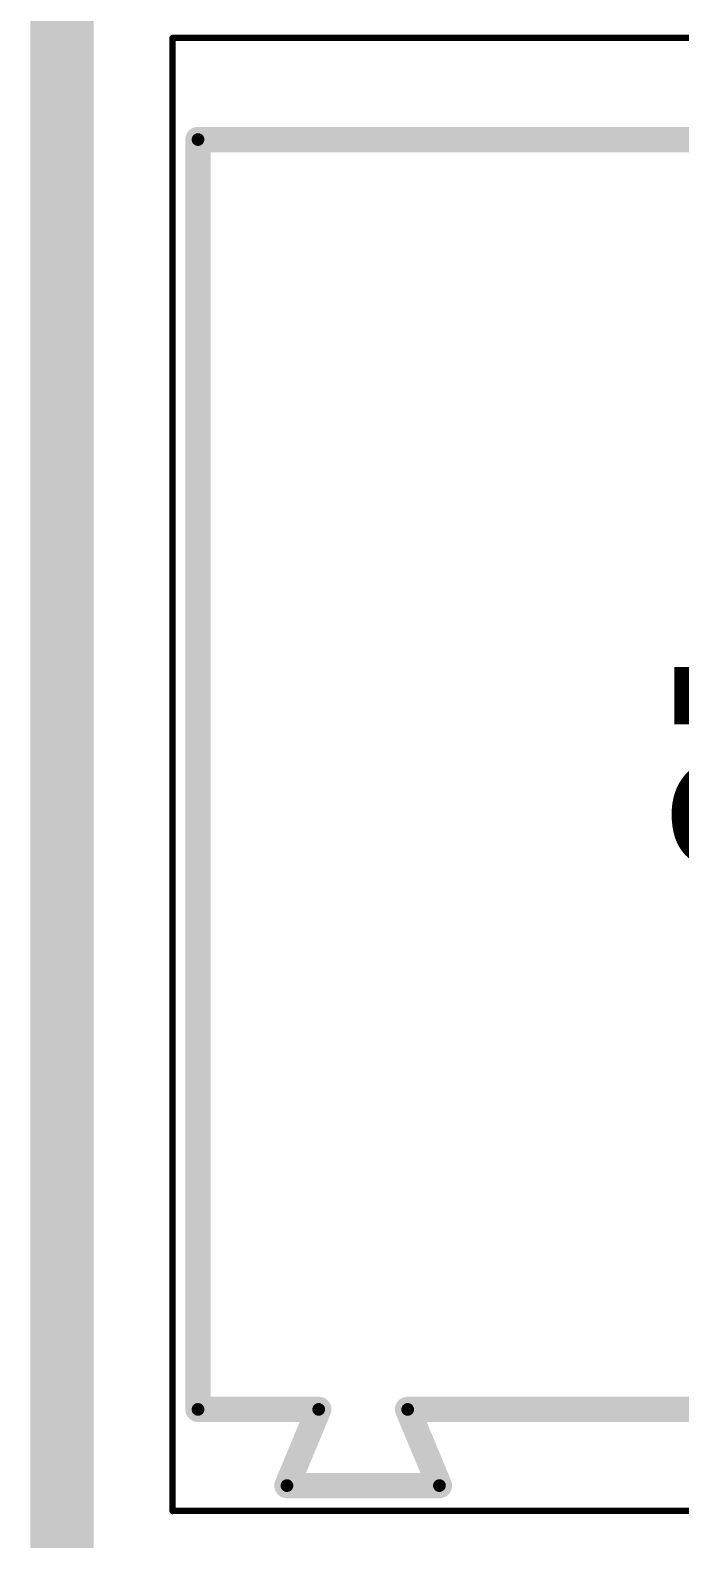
# Model space of a CAD drawing. Header units: millimetres. Extents: x 54 to 247, y 53 to 195.
# Drawn here: x 61.09 to 66.2, y 101.23 to 113.11 of the extents above; entities that cross this region are included whole.
import ezdxf

# ---------------------------------------------------------------- set-up
doc = ezdxf.new("R2010")
doc.units = ezdxf.units.MM
for name, color, linetype in [('BottomOverlay', 54, 'Continuous'), ('BottomSolder', 6, 'Continuous'), ('Mechanical1', 6, 'Continuous'), ('Mechanical10', 56, 'Continuous'), ('Mechanical14', 56, 'Continuous'), ('Mechanical2', 216, 'Continuous'), ('Mechanical3', 76, 'Continuous'), ('Mechanical5', 56, 'Continuous'), ('Mechanical7', 56, 'Continuous'), ('MultiLayer', 9, 'Continuous'), ('PadHoleLayer', 156, 'Continuous'), ('TopSolder', 216, 'Continuous')]:
    doc.layers.add(name, color=color, linetype=linetype)

# ---------------------------------------------------------------- blocks, each defined once
blk = doc.blocks.new('691101710002_B_283')
at = {"layer": 'BottomSolder'}
h = blk.add_hatch(color=6, dxfattribs=at)
edge = h.paths.add_edge_path()
edge.add_arc((-2.988, 0.988), 0.589, 90, 180)
edge.add_line((-3.577, 0.988), (-3.577, 0.013))
edge.add_arc((-2.988, 0.013), 0.589, 180, 270)
edge.add_line((-2.988, -0.577), (-2.013, -0.577))
edge.add_arc((-2.013, 0.013), 0.589, 270, 360)
edge.add_line((-1.424, 0.013), (-1.424, 0.988))
edge.add_arc((-2.013, 0.988), 0.589, 0, 90)
edge.add_line((-2.013, 1.577), (-2.988, 1.577))
h = blk.add_hatch(color=6, dxfattribs=at)
edge = h.paths.add_edge_path()
edge.add_arc((2.5, 0.5), 1.077, 0, 360)
at = {"layer": 'MultiLayer'}
h = blk.add_hatch(color=9, dxfattribs=at)
edge = h.paths.add_edge_path()
edge.add_arc((-2.988, 0.988), 0.487, 90, 180)
edge.add_line((-3.475, 0.988), (-3.475, 0.013))
edge.add_arc((-2.988, 0.013), 0.487, 180, 270)
edge.add_line((-2.988, -0.475), (-2.013, -0.475))
edge.add_arc((-2.013, 0.013), 0.487, 270, 360)
edge.add_line((-1.525, 0.013), (-1.525, 0.988))
edge.add_arc((-2.013, 0.988), 0.487, 0, 90)
edge.add_line((-2.013, 1.475), (-2.988, 1.475))
h = blk.add_hatch(color=9, dxfattribs=at)
edge = h.paths.add_edge_path()
edge.add_arc((2.5, 0.5), 0.975, 0, 360)
at = {"layer": 'PadHoleLayer'}
h = blk.add_hatch(color=156, dxfattribs=at)
edge = h.paths.add_edge_path()
edge.add_arc((-2.5, 0.5), 0.65, 0, 360)
h = blk.add_hatch(color=156, dxfattribs=at)
edge = h.paths.add_edge_path()
edge.add_arc((2.5, 0.5), 0.65, 0, 360)
at = {"layer": 'TopSolder'}
h = blk.add_hatch(color=216, dxfattribs=at)
edge = h.paths.add_edge_path()
edge.add_arc((-2.988, 0.988), 0.589, 90, 180)
edge.add_line((-3.577, 0.988), (-3.577, 0.013))
edge.add_arc((-2.988, 0.013), 0.589, 180, 270)
edge.add_line((-2.988, -0.577), (-2.013, -0.577))
edge.add_arc((-2.013, 0.013), 0.589, 270, 360)
edge.add_line((-1.424, 0.013), (-1.424, 0.988))
edge.add_arc((-2.013, 0.988), 0.589, 0, 90)
edge.add_line((-2.013, 1.577), (-2.988, 1.577))
h = blk.add_hatch(color=216, dxfattribs=at)
edge = h.paths.add_edge_path()
edge.add_arc((2.5, 0.5), 1.077, 0, 360)
at = {"layer": 'BottomOverlay', "const_width": 0.2}
for points in [[(-5, 2.35), (-5, 4.5)], [(5, 4.5), (-5, 4.5)], [(5, -2.85), (5, 4.5)], [(-5, 2.35), (-5.6, 2.6)], [(-5.6, 1.4), (-5.6, 2.6)], [(-5.6, 1.4), (-5, 1.65)], [(-5, -4.5), (-5, 1.65)], [(5, -2.85), (5.6, -2.6)], [(5.6, -3.8), (5.6, -2.6)], [(5.6, -3.8), (5, -3.55)], [(5, -4.5), (5, -3.55)], [(5, -4.5), (-5, -4.5)]]:
    blk.add_lwpolyline(points, dxfattribs=at)
at = {"layer": 'BottomOverlay', "const_width": 0.1}
for points in [[(-5.05, 4.5, 1), (-4.95, 4.5, 1)], [(-5.05, 4.5, 1), (-4.95, 4.5, 1)], [(4.95, 4.5, 1), (5.05, 4.5, 1)], [(4.95, 4.5, 1), (5.05, 4.5, 1)], [(-5.65, 2.6, 1), (-5.55, 2.6, 1)], [(-5.65, 2.6, 1), (-5.55, 2.6, 1)], [(-5.05, 2.35, 1), (-4.95, 2.35, 1)], [(-5.05, 2.35, 1), (-4.95, 2.35, 1)], [(-5.05, 1.65, 1), (-4.95, 1.65, 1)], [(-5.05, 1.65, 1), (-4.95, 1.65, 1)], [(-5.65, 1.4, 1), (-5.55, 1.4, 1)], [(-5.65, 1.4, 1), (-5.55, 1.4, 1)], [(5.55, -2.6, 1), (5.65, -2.6, 1)], [(5.55, -2.6, 1), (5.65, -2.6, 1)], [(4.95, -2.85, 1), (5.05, -2.85, 1)], [(4.95, -2.85, 1), (5.05, -2.85, 1)], [(4.95, -3.55, 1), (5.05, -3.55, 1)], [(4.95, -3.55, 1), (5.05, -3.55, 1)], [(5.55, -3.8, 1), (5.65, -3.8, 1)], [(5.55, -3.8, 1), (5.65, -3.8, 1)], [(-5.05, -4.5, 1), (-4.95, -4.5, 1)], [(-5.05, -4.5, 1), (-4.95, -4.5, 1)], [(4.95, -4.5, 1), (5.05, -4.5, 1)], [(4.95, -4.5, 1), (5.05, -4.5, 1)]]:
    blk.add_lwpolyline(points, format="xyb", close=True, dxfattribs=at)
at = {"layer": 'Mechanical3', "const_width": 0.05}
for points in [[(-5.8, -4.7), (-5.8, 4.7)], [(5.8, 4.7), (-5.8, 4.7)], [(5.8, -4.7), (5.8, 4.7)], [(0, -0.5), (0, 0.5)], [(0.5, 0), (-0.5, 0)], [(5.8, -4.7), (-5.8, -4.7)]]:
    blk.add_lwpolyline(points, dxfattribs=at)
at = {"layer": 'Mechanical3', "const_width": 0.025}
for points in [[(-5.813, 4.7, 1), (-5.788, 4.7, 1)], [(-5.813, 4.7, 1), (-5.788, 4.7, 1)], [(5.788, 4.7, 1), (5.813, 4.7, 1)], [(5.788, 4.7, 1), (5.813, 4.7, 1)], [(-0.013, 0.5, 1), (0.012, 0.5, 1)], [(-0.512, 0, 1), (-0.487, 0, 1)], [(0.488, 0, 1), (0.513, 0, 1)], [(-0.013, -0.5, 1), (0.012, -0.5, 1)], [(-5.813, -4.7, 1), (-5.788, -4.7, 1)], [(-5.813, -4.7, 1), (-5.788, -4.7, 1)], [(5.788, -4.7, 1), (5.813, -4.7, 1)], [(5.788, -4.7, 1), (5.813, -4.7, 1)]]:
    blk.add_lwpolyline(points, format="xyb", close=True, dxfattribs=at)
at = {"layer": 'Mechanical5', "const_width": 0.1}
for points in [[(-5, 2.35), (-5, 4.5)], [(5, 4.5), (-5, 4.5)], [(5, -2.85), (5, 4.5)], [(-5, 2.35), (-5.6, 2.6)], [(-5.6, 1.4), (-5.6, 2.6)], [(-5.6, 1.4), (-5, 1.65)], [(-5, -4.5), (-5, 1.65)], [(5, -2.85), (5.6, -2.6)], [(5.6, -3.8), (5.6, -2.6)], [(5.6, -3.8), (5, -3.55)], [(5, -4.5), (5, -3.55)], [(5, -4.5), (-5, -4.5)]]:
    blk.add_lwpolyline(points, dxfattribs=at)
at = {"layer": 'Mechanical5', "const_width": 0.05}
for points in [[(-5.025, 4.5, 1), (-4.975, 4.5, 1)], [(-5.025, 4.5, 1), (-4.975, 4.5, 1)], [(4.975, 4.5, 1), (5.025, 4.5, 1)], [(4.975, 4.5, 1), (5.025, 4.5, 1)], [(-5.625, 2.6, 1), (-5.575, 2.6, 1)], [(-5.625, 2.6, 1), (-5.575, 2.6, 1)], [(-5.025, 2.35, 1), (-4.975, 2.35, 1)], [(-5.025, 2.35, 1), (-4.975, 2.35, 1)], [(-5.025, 1.65, 1), (-4.975, 1.65, 1)], [(-5.025, 1.65, 1), (-4.975, 1.65, 1)], [(-5.625, 1.4, 1), (-5.575, 1.4, 1)], [(-5.625, 1.4, 1), (-5.575, 1.4, 1)], [(5.575, -2.6, 1), (5.625, -2.6, 1)], [(5.575, -2.6, 1), (5.625, -2.6, 1)], [(4.975, -2.85, 1), (5.025, -2.85, 1)], [(4.975, -2.85, 1), (5.025, -2.85, 1)], [(4.975, -3.55, 1), (5.025, -3.55, 1)], [(4.975, -3.55, 1), (5.025, -3.55, 1)], [(5.575, -3.8, 1), (5.625, -3.8, 1)], [(5.575, -3.8, 1), (5.625, -3.8, 1)], [(-5.025, -4.5, 1), (-4.975, -4.5, 1)], [(-5.025, -4.5, 1), (-4.975, -4.5, 1)], [(4.975, -4.5, 1), (5.025, -4.5, 1)], [(4.975, -4.5, 1), (5.025, -4.5, 1)]]:
    blk.add_lwpolyline(points, format="xyb", close=True, dxfattribs=at)
at = {"layer": 'Mechanical7', "const_width": 0.1}
for points in [[(5, 4.5), (-5, 4.5)], [(-5, 2.35), (-5, 4.5)], [(5, -2.85), (5, 4.5)], [(-5.6, 1.4), (-5.6, 2.6)], [(-5, 2.35), (-5.6, 2.6)], [(-5.6, 1.4), (-5, 1.65)], [(-5, -4.5), (-5, 1.65)], [(5, -2.85), (5.6, -2.6)], [(5.6, -3.8), (5.6, -2.6)], [(5, -4.5), (5, -3.55)], [(5.6, -3.8), (5, -3.55)], [(5, -4.5), (-5, -4.5)]]:
    blk.add_lwpolyline(points, dxfattribs=at)
at = {"layer": 'Mechanical7', "const_width": 0.05}
for points in [[(-5.025, 4.5, 1), (-4.975, 4.5, 1)], [(-5.025, 4.5, 1), (-4.975, 4.5, 1)], [(4.975, 4.5, 1), (5.025, 4.5, 1)], [(4.975, 4.5, 1), (5.025, 4.5, 1)], [(-5.625, 2.6, 1), (-5.575, 2.6, 1)], [(-5.625, 2.6, 1), (-5.575, 2.6, 1)], [(-5.025, 2.35, 1), (-4.975, 2.35, 1)], [(-5.025, 2.35, 1), (-4.975, 2.35, 1)], [(-5.025, 1.65, 1), (-4.975, 1.65, 1)], [(-5.025, 1.65, 1), (-4.975, 1.65, 1)], [(-5.625, 1.4, 1), (-5.575, 1.4, 1)], [(-5.625, 1.4, 1), (-5.575, 1.4, 1)], [(5.575, -2.6, 1), (5.625, -2.6, 1)], [(5.575, -2.6, 1), (5.625, -2.6, 1)], [(4.975, -2.85, 1), (5.025, -2.85, 1)], [(4.975, -2.85, 1), (5.025, -2.85, 1)], [(4.975, -3.55, 1), (5.025, -3.55, 1)], [(4.975, -3.55, 1), (5.025, -3.55, 1)], [(5.575, -3.8, 1), (5.625, -3.8, 1)], [(5.575, -3.8, 1), (5.625, -3.8, 1)], [(-5.025, -4.5, 1), (-4.975, -4.5, 1)], [(-5.025, -4.5, 1), (-4.975, -4.5, 1)], [(4.975, -4.5, 1), (5.025, -4.5, 1)], [(4.975, -4.5, 1), (5.025, -4.5, 1)]]:
    blk.add_lwpolyline(points, format="xyb", close=True, dxfattribs=at)
at = {"layer": 'Mechanical7', "text_generation_flag": 2}
blk.add_text('J2', height=1.5, rotation=-180, dxfattribs=at).set_placement((-1.25, 0.75))

msp = doc.modelspace()

# ---------------------------------------------------------------- hatches: boundary and pattern name
at = {"layer": 'Mechanical14'}
h = msp.add_hatch(color=56, dxfattribs=at)
edge = h.paths.add_edge_path()
edge.add_arc((62.412, 112.249), 0.05, 0, 360)
h = msp.add_hatch(color=56, dxfattribs=at)
edge = h.paths.add_edge_path()
edge.add_arc((62.412, 112.249), 0.05, 0, 360)
h = msp.add_hatch(color=56, dxfattribs=at)
edge = h.paths.add_edge_path()
edge.add_arc((62.412, 102.249), 0.05, 0, 360)
h = msp.add_hatch(color=56, dxfattribs=at)
edge = h.paths.add_edge_path()
edge.add_arc((62.412, 102.249), 0.05, 0, 360)
h = msp.add_hatch(color=56, dxfattribs=at)
edge = h.paths.add_edge_path()
edge.add_arc((63.362, 102.249), 0.05, 0, 360)
h = msp.add_hatch(color=56, dxfattribs=at)
edge = h.paths.add_edge_path()
edge.add_arc((63.362, 102.249), 0.05, 0, 360)
h = msp.add_hatch(color=56, dxfattribs=at)
edge = h.paths.add_edge_path()
edge.add_arc((64.062, 102.249), 0.05, 0, 360)
h = msp.add_hatch(color=56, dxfattribs=at)
edge = h.paths.add_edge_path()
edge.add_arc((64.062, 102.249), 0.05, 0, 360)
h = msp.add_hatch(color=56, dxfattribs=at)
edge = h.paths.add_edge_path()
edge.add_arc((63.112, 101.649), 0.05, 0, 360)
h = msp.add_hatch(color=56, dxfattribs=at)
edge = h.paths.add_edge_path()
edge.add_arc((63.112, 101.649), 0.05, 0, 360)
h = msp.add_hatch(color=56, dxfattribs=at)
edge = h.paths.add_edge_path()
edge.add_arc((64.312, 101.649), 0.05, 0, 360)
h = msp.add_hatch(color=56, dxfattribs=at)
edge = h.paths.add_edge_path()
edge.add_arc((64.312, 101.649), 0.05, 0, 360)
at = {"layer": 'Mechanical7'}
h = msp.add_hatch(color=56, dxfattribs=at)
edge = h.paths.add_edge_path()
edge.add_arc((62.212, 113.049), 0.0125, 0, 360)
h = msp.add_hatch(color=56, dxfattribs=at)
edge = h.paths.add_edge_path()
edge.add_arc((62.212, 113.049), 0.0125, 0, 360)
h = msp.add_hatch(color=56, dxfattribs=at)
edge = h.paths.add_edge_path()
edge.add_arc((62.212, 101.449), 0.0125, 0, 360)
h = msp.add_hatch(color=56, dxfattribs=at)
edge = h.paths.add_edge_path()
edge.add_arc((62.212, 101.449), 0.0125, 0, 360)
at = {"layer": 'PadHoleLayer'}
h = msp.add_hatch(color=156, dxfattribs=at)
edge = h.paths.add_edge_path()
edge.add_arc((62.212, 113.049), 0.0125, 0, 360)
h = msp.add_hatch(color=156, dxfattribs=at)
edge = h.paths.add_edge_path()
edge.add_arc((62.212, 113.049), 0.0125, 0, 360)
h = msp.add_hatch(color=156, dxfattribs=at)
edge = h.paths.add_edge_path()
edge.add_arc((62.412, 112.249), 0.05, 0, 360)
h = msp.add_hatch(color=156, dxfattribs=at)
edge = h.paths.add_edge_path()
edge.add_arc((62.412, 112.249), 0.05, 0, 360)
h = msp.add_hatch(color=156, dxfattribs=at)
edge = h.paths.add_edge_path()
edge.add_arc((62.412, 102.249), 0.05, 0, 360)
h = msp.add_hatch(color=156, dxfattribs=at)
edge = h.paths.add_edge_path()
edge.add_arc((62.412, 102.249), 0.05, 0, 360)
h = msp.add_hatch(color=156, dxfattribs=at)
edge = h.paths.add_edge_path()
edge.add_arc((63.362, 102.249), 0.05, 0, 360)
h = msp.add_hatch(color=156, dxfattribs=at)
edge = h.paths.add_edge_path()
edge.add_arc((63.362, 102.249), 0.05, 0, 360)
h = msp.add_hatch(color=156, dxfattribs=at)
edge = h.paths.add_edge_path()
edge.add_arc((64.062, 102.249), 0.05, 0, 360)
h = msp.add_hatch(color=156, dxfattribs=at)
edge = h.paths.add_edge_path()
edge.add_arc((64.062, 102.249), 0.05, 0, 360)
h = msp.add_hatch(color=156, dxfattribs=at)
edge = h.paths.add_edge_path()
edge.add_arc((63.112, 101.649), 0.05, 0, 360)
h = msp.add_hatch(color=156, dxfattribs=at)
edge = h.paths.add_edge_path()
edge.add_arc((63.112, 101.649), 0.05, 0, 360)
h = msp.add_hatch(color=156, dxfattribs=at)
edge = h.paths.add_edge_path()
edge.add_arc((64.312, 101.649), 0.05, 0, 360)
h = msp.add_hatch(color=156, dxfattribs=at)
edge = h.paths.add_edge_path()
edge.add_arc((64.312, 101.649), 0.05, 0, 360)
h = msp.add_hatch(color=156, dxfattribs=at)
edge = h.paths.add_edge_path()
edge.add_arc((62.212, 101.449), 0.0125, 0, 360)
h = msp.add_hatch(color=156, dxfattribs=at)
edge = h.paths.add_edge_path()
edge.add_arc((62.212, 101.449), 0.0125, 0, 360)

# ---------------------------------------------------------------- linework, layer by layer
at = {"layer": 'Mechanical1', "const_width": 0.5}
msp.add_lwpolyline([(61.341, 53.061), (61.341, 177.775)], dxfattribs=at)
at = {"layer": 'Mechanical10', "const_width": 0.1}
for points in [[(62.412, 112.249), (68.561, 112.249)], [(62.412, 102.249), (62.412, 112.249)], [(62.412, 102.249), (63.362, 102.249)], [(63.112, 101.649), (63.362, 102.249)], [(64.062, 102.249), (64.312, 101.649)], [(64.062, 102.249), (71.412, 102.249)], [(63.112, 101.649), (64.312, 101.649)]]:
    msp.add_lwpolyline(points, dxfattribs=at)
at = {"layer": 'Mechanical10'}
for points, const_width in [([(62.387, 112.249, 1), (62.437, 112.249, 1)], 0.05), ([(62.387, 112.249, 1), (62.437, 112.249, 1)], 0.05), ([(62.399, 112.274, 1), (62.424, 112.274, 1)], 0.025), ([(62.399, 112.274, 1), (62.424, 112.274, 1)], 0.025), ([(62.399, 112.274, 1), (62.424, 112.274, 1)], 0.025), ([(62.399, 112.274, 1), (62.424, 112.274, 1)], 0.025), ([(62.399, 112.224, 1), (62.424, 112.224, 1)], 0.025), ([(62.399, 112.224, 1), (62.424, 112.224, 1)], 0.025), ([(62.399, 112.224, 1), (62.424, 112.224, 1)], 0.025), ([(62.399, 112.224, 1), (62.424, 112.224, 1)], 0.025), ([(62.387, 102.249, 1), (62.437, 102.249, 1)], 0.05), ([(62.387, 102.249, 1), (62.437, 102.249, 1)], 0.05), ([(62.399, 102.274, 1), (62.424, 102.274, 1)], 0.025), ([(62.399, 102.274, 1), (62.424, 102.274, 1)], 0.025), ([(62.399, 102.274, 1), (62.424, 102.274, 1)], 0.025), ([(62.399, 102.274, 1), (62.424, 102.274, 1)], 0.025), ([(63.337, 102.249, 1), (63.387, 102.249, 1)], 0.05), ([(63.337, 102.249, 1), (63.387, 102.249, 1)], 0.05), ([(63.349, 102.274, 1), (63.374, 102.274, 1)], 0.025), ([(63.349, 102.274, 1), (63.374, 102.274, 1)], 0.025), ([(63.349, 102.274, 1), (63.374, 102.274, 1)], 0.025), ([(63.349, 102.274, 1), (63.374, 102.274, 1)], 0.025), ([(64.037, 102.249, 1), (64.087, 102.249, 1)], 0.05), ([(64.037, 102.249, 1), (64.087, 102.249, 1)], 0.05), ([(64.05, 102.274, 1), (64.075, 102.274, 1)], 0.025), ([(64.05, 102.274, 1), (64.075, 102.274, 1)], 0.025), ([(64.049, 102.274, 1), (64.074, 102.274, 1)], 0.025), ([(64.049, 102.274, 1), (64.074, 102.274, 1)], 0.025), ([(62.399, 102.224, 1), (62.424, 102.224, 1)], 0.025), ([(62.399, 102.224, 1), (62.424, 102.224, 1)], 0.025), ([(62.399, 102.224, 1), (62.424, 102.224, 1)], 0.025), ([(62.399, 102.224, 1), (62.424, 102.224, 1)], 0.025), ([(63.349, 102.224, 1), (63.374, 102.224, 1)], 0.025), ([(63.349, 102.224, 1), (63.374, 102.224, 1)], 0.025), ([(63.349, 102.224, 1), (63.374, 102.224, 1)], 0.025), ([(63.349, 102.224, 1), (63.374, 102.224, 1)], 0.025), ([(64.05, 102.224, 1), (64.075, 102.224, 1)], 0.025), ([(64.05, 102.224, 1), (64.075, 102.224, 1)], 0.025), ([(64.049, 102.224, 1), (64.074, 102.224, 1)], 0.025), ([(64.049, 102.224, 1), (64.074, 102.224, 1)], 0.025), ([(63.087, 101.649, 1), (63.137, 101.649, 1)], 0.05), ([(63.087, 101.649, 1), (63.137, 101.649, 1)], 0.05), ([(63.099, 101.674, 1), (63.124, 101.674, 1)], 0.025), ([(63.099, 101.674, 1), (63.124, 101.674, 1)], 0.025), ([(63.099, 101.674, 1), (63.124, 101.674, 1)], 0.025), ([(63.099, 101.674, 1), (63.124, 101.674, 1)], 0.025), ([(64.287, 101.649, 1), (64.337, 101.649, 1)], 0.05), ([(64.287, 101.649, 1), (64.337, 101.649, 1)], 0.05), ([(64.299, 101.674, 1), (64.324, 101.674, 1)], 0.025), ([(64.299, 101.674, 1), (64.324, 101.674, 1)], 0.025), ([(64.299, 101.674, 1), (64.324, 101.674, 1)], 0.025), ([(64.299, 101.674, 1), (64.324, 101.674, 1)], 0.025), ([(63.099, 101.624, 1), (63.124, 101.624, 1)], 0.025), ([(63.099, 101.624, 1), (63.124, 101.624, 1)], 0.025), ([(63.099, 101.624, 1), (63.124, 101.624, 1)], 0.025), ([(63.099, 101.624, 1), (63.124, 101.624, 1)], 0.025), ([(64.299, 101.624, 1), (64.324, 101.624, 1)], 0.025), ([(64.299, 101.624, 1), (64.324, 101.624, 1)], 0.025), ([(64.299, 101.624, 1), (64.324, 101.624, 1)], 0.025), ([(64.299, 101.624, 1), (64.324, 101.624, 1)], 0.025)]:
    msp.add_lwpolyline(points, format="xyb", close=True, dxfattribs=dict(at, const_width=const_width))
at = {"layer": 'Mechanical10', "const_width": 0.05}
for points in [[(62.412, 112.224, -1), (62.412, 112.274)], [(62.412, 112.224, -1), (62.412, 112.274)], [(62.412, 112.274, -1), (62.412, 112.224)], [(62.412, 112.274, -1), (62.412, 112.224)], [(62.412, 102.224, -1), (62.412, 102.274)], [(62.412, 102.224, -1), (62.412, 102.274)], [(62.412, 102.274, -1), (62.412, 102.224)], [(62.412, 102.274, -1), (62.412, 102.224)], [(63.362, 102.224, -1), (63.362, 102.274)], [(63.362, 102.224, -1), (63.362, 102.274)], [(63.362, 102.274, -1), (63.362, 102.224)], [(63.362, 102.274, -1), (63.362, 102.224)], [(64.062, 102.224, -1), (64.062, 102.274)], [(64.062, 102.224, -1), (64.062, 102.274)], [(64.062, 102.274, -1), (64.062, 102.224)], [(64.062, 102.274, -1), (64.062, 102.224)], [(63.112, 101.624, -1), (63.112, 101.674)], [(63.112, 101.624, -1), (63.112, 101.674)], [(63.112, 101.674, -1), (63.112, 101.624)], [(63.112, 101.674, -1), (63.112, 101.624)], [(64.312, 101.624, -1), (64.312, 101.674)], [(64.312, 101.624, -1), (64.312, 101.674)], [(64.312, 101.674, -1), (64.312, 101.624)], [(64.312, 101.674, -1), (64.312, 101.624)]]:
    msp.add_lwpolyline(points, format="xyb", dxfattribs=at)
at = {"layer": 'Mechanical14', "const_width": 0.2}
for points in [[(62.412, 112.249), (68.561, 112.249)], [(62.412, 102.249), (62.412, 112.249)], [(62.412, 102.249), (63.362, 102.249)], [(63.112, 101.649), (63.362, 102.249)], [(64.062, 102.249), (64.312, 101.649)], [(64.062, 102.249), (71.412, 102.249)], [(63.112, 101.649), (64.312, 101.649)]]:
    msp.add_lwpolyline(points, dxfattribs=at)
at = {"layer": 'Mechanical14', "const_width": 0.1}
for points in [[(62.362, 112.249, 1), (62.462, 112.249, 1)], [(62.362, 112.249, 1), (62.462, 112.249, 1)], [(62.362, 102.249, 1), (62.462, 102.249, 1)], [(62.362, 102.249, 1), (62.462, 102.249, 1)], [(63.312, 102.249, 1), (63.412, 102.249, 1)], [(63.312, 102.249, 1), (63.412, 102.249, 1)], [(64.012, 102.249, 1), (64.112, 102.249, 1)], [(64.012, 102.249, 1), (64.112, 102.249, 1)], [(63.062, 101.649, 1), (63.162, 101.649, 1)], [(63.062, 101.649, 1), (63.162, 101.649, 1)], [(64.262, 101.649, 1), (64.362, 101.649, 1)], [(64.262, 101.649, 1), (64.362, 101.649, 1)]]:
    msp.add_lwpolyline(points, format="xyb", close=True, dxfattribs=at)
at = {"layer": 'Mechanical2', "const_width": 0.1}
for points in [[(62.412, 102.249), (62.412, 112.249)], [(62.412, 112.249), (68.561, 112.249)], [(62.412, 102.249), (63.362, 102.249)], [(63.112, 101.649), (63.362, 102.249)], [(64.062, 102.249), (71.412, 102.249)], [(64.062, 102.249), (64.312, 101.649)], [(63.112, 101.649), (64.312, 101.649)]]:
    msp.add_lwpolyline(points, dxfattribs=at)
at = {"layer": 'Mechanical2'}
for points, const_width in [([(62.387, 112.249, 1), (62.437, 112.249, 1)], 0.05), ([(62.387, 112.249, 1), (62.437, 112.249, 1)], 0.05), ([(62.399, 112.274, 1), (62.424, 112.274, 1)], 0.025), ([(62.399, 112.274, 1), (62.424, 112.274, 1)], 0.025), ([(62.399, 112.274, 1), (62.424, 112.274, 1)], 0.025), ([(62.399, 112.274, 1), (62.424, 112.274, 1)], 0.025), ([(62.399, 112.224, 1), (62.424, 112.224, 1)], 0.025), ([(62.399, 112.224, 1), (62.424, 112.224, 1)], 0.025), ([(62.399, 112.224, 1), (62.424, 112.224, 1)], 0.025), ([(62.399, 112.224, 1), (62.424, 112.224, 1)], 0.025), ([(62.387, 102.249, 1), (62.437, 102.249, 1)], 0.05), ([(62.387, 102.249, 1), (62.437, 102.249, 1)], 0.05), ([(62.399, 102.274, 1), (62.424, 102.274, 1)], 0.025), ([(62.399, 102.274, 1), (62.424, 102.274, 1)], 0.025), ([(62.399, 102.274, 1), (62.424, 102.274, 1)], 0.025), ([(62.399, 102.274, 1), (62.424, 102.274, 1)], 0.025), ([(63.337, 102.249, 1), (63.387, 102.249, 1)], 0.05), ([(63.337, 102.249, 1), (63.387, 102.249, 1)], 0.05), ([(63.349, 102.274, 1), (63.374, 102.274, 1)], 0.025), ([(63.349, 102.274, 1), (63.374, 102.274, 1)], 0.025), ([(63.349, 102.274, 1), (63.374, 102.274, 1)], 0.025), ([(63.349, 102.274, 1), (63.374, 102.274, 1)], 0.025), ([(64.037, 102.249, 1), (64.087, 102.249, 1)], 0.05), ([(64.037, 102.249, 1), (64.087, 102.249, 1)], 0.05), ([(64.049, 102.274, 1), (64.074, 102.274, 1)], 0.025), ([(64.049, 102.274, 1), (64.074, 102.274, 1)], 0.025), ([(64.05, 102.274, 1), (64.075, 102.274, 1)], 0.025), ([(64.05, 102.274, 1), (64.075, 102.274, 1)], 0.025), ([(62.399, 102.224, 1), (62.424, 102.224, 1)], 0.025), ([(62.399, 102.224, 1), (62.424, 102.224, 1)], 0.025), ([(62.399, 102.224, 1), (62.424, 102.224, 1)], 0.025), ([(62.399, 102.224, 1), (62.424, 102.224, 1)], 0.025), ([(63.349, 102.224, 1), (63.374, 102.224, 1)], 0.025), ([(63.349, 102.224, 1), (63.374, 102.224, 1)], 0.025), ([(63.349, 102.224, 1), (63.374, 102.224, 1)], 0.025), ([(63.349, 102.224, 1), (63.374, 102.224, 1)], 0.025), ([(64.049, 102.224, 1), (64.074, 102.224, 1)], 0.025), ([(64.049, 102.224, 1), (64.074, 102.224, 1)], 0.025), ([(64.05, 102.224, 1), (64.075, 102.224, 1)], 0.025), ([(64.05, 102.224, 1), (64.075, 102.224, 1)], 0.025), ([(63.087, 101.649, 1), (63.137, 101.649, 1)], 0.05), ([(63.087, 101.649, 1), (63.137, 101.649, 1)], 0.05), ([(63.099, 101.674, 1), (63.124, 101.674, 1)], 0.025), ([(63.099, 101.674, 1), (63.124, 101.674, 1)], 0.025), ([(63.099, 101.674, 1), (63.124, 101.674, 1)], 0.025), ([(63.099, 101.674, 1), (63.124, 101.674, 1)], 0.025), ([(64.287, 101.649, 1), (64.337, 101.649, 1)], 0.05), ([(64.287, 101.649, 1), (64.337, 101.649, 1)], 0.05), ([(64.299, 101.674, 1), (64.324, 101.674, 1)], 0.025), ([(64.299, 101.674, 1), (64.324, 101.674, 1)], 0.025), ([(64.299, 101.674, 1), (64.324, 101.674, 1)], 0.025), ([(64.299, 101.674, 1), (64.324, 101.674, 1)], 0.025), ([(63.099, 101.624, 1), (63.124, 101.624, 1)], 0.025), ([(63.099, 101.624, 1), (63.124, 101.624, 1)], 0.025), ([(63.099, 101.624, 1), (63.124, 101.624, 1)], 0.025), ([(63.099, 101.624, 1), (63.124, 101.624, 1)], 0.025), ([(64.299, 101.624, 1), (64.324, 101.624, 1)], 0.025), ([(64.299, 101.624, 1), (64.324, 101.624, 1)], 0.025), ([(64.299, 101.624, 1), (64.324, 101.624, 1)], 0.025), ([(64.299, 101.624, 1), (64.324, 101.624, 1)], 0.025)]:
    msp.add_lwpolyline(points, format="xyb", close=True, dxfattribs=dict(at, const_width=const_width))
at = {"layer": 'Mechanical2', "const_width": 0.05}
for points in [[(62.412, 112.224, -1), (62.412, 112.274)], [(62.412, 112.224, -1), (62.412, 112.274)], [(62.412, 112.274, -1), (62.412, 112.224)], [(62.412, 112.274, -1), (62.412, 112.224)], [(62.412, 102.224, -1), (62.412, 102.274)], [(62.412, 102.224, -1), (62.412, 102.274)], [(62.412, 102.274, -1), (62.412, 102.224)], [(62.412, 102.274, -1), (62.412, 102.224)], [(63.362, 102.224, -1), (63.362, 102.274)], [(63.362, 102.224, -1), (63.362, 102.274)], [(63.362, 102.274, -1), (63.362, 102.224)], [(63.362, 102.274, -1), (63.362, 102.224)], [(64.062, 102.224, -1), (64.062, 102.274)], [(64.062, 102.224, -1), (64.062, 102.274)], [(64.062, 102.274, -1), (64.062, 102.224)], [(64.062, 102.274, -1), (64.062, 102.224)], [(63.112, 101.624, -1), (63.112, 101.674)], [(63.112, 101.624, -1), (63.112, 101.674)], [(63.112, 101.674, -1), (63.112, 101.624)], [(63.112, 101.674, -1), (63.112, 101.624)], [(64.312, 101.624, -1), (64.312, 101.674)], [(64.312, 101.624, -1), (64.312, 101.674)], [(64.312, 101.674, -1), (64.312, 101.624)], [(64.312, 101.674, -1), (64.312, 101.624)]]:
    msp.add_lwpolyline(points, format="xyb", dxfattribs=at)
at = {"layer": 'Mechanical7', "const_width": 0.05}
for points in [[(62.212, 113.049), (71.612, 113.049)], [(62.212, 101.449), (62.212, 113.049)], [(62.212, 101.449), (71.612, 101.449)]]:
    msp.add_lwpolyline(points, dxfattribs=at)
at = {"layer": 'Mechanical7', "const_width": 0.025}
for points in [[(62.199, 113.049, 1), (62.224, 113.049, 1)], [(62.199, 113.049, 1), (62.224, 113.049, 1)], [(62.199, 101.449, 1), (62.224, 101.449, 1)], [(62.199, 101.449, 1), (62.224, 101.449, 1)]]:
    msp.add_lwpolyline(points, format="xyb", close=True, dxfattribs=at)

# ---------------------------------------------------------------- block references
at = {"rotation": 270}
msp.add_blockref('691101710002_B_283', (66.912, 107.249), dxfattribs=at)

doc.saveas('drawing.dxf')
